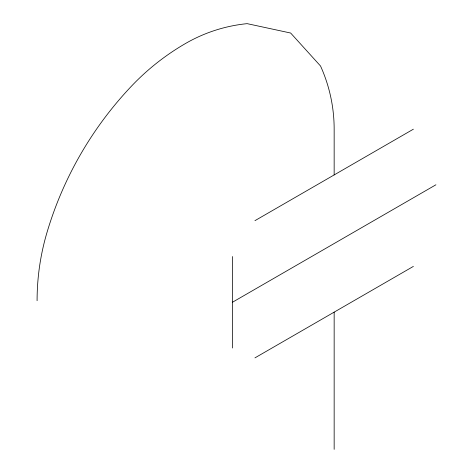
<?xml version="1.0" encoding="UTF-8"?>
<svg xmlns="http://www.w3.org/2000/svg" width="473" height="473" viewBox="0 0 473 473"><rect width="100%" height="100%" fill="white"/><g stroke="black" fill="none" stroke-linecap="round" stroke-linejoin="round"><path stroke-width="0.71" d="M254.941 220.666L413.378 129.194M232.403 302.282L435.911 184.789M254.941 357.878L413.378 266.405M334.157 174.927L334.157 129.194A153.264 153.264 0 0 0 320.534 66.019L290.653 33.033L247.148 23.65A153.264 153.264 0 0 0 185.623 43.439A240.042 240.042 0 0 0 131.382 86.24A362.637 362.637 0 0 0 47.034 232.326A240.042 240.042 0 0 0 37.089 300.704M334.157 312.139L334.157 449.35M232.403 256.543L232.403 348.016"/></g></svg>
